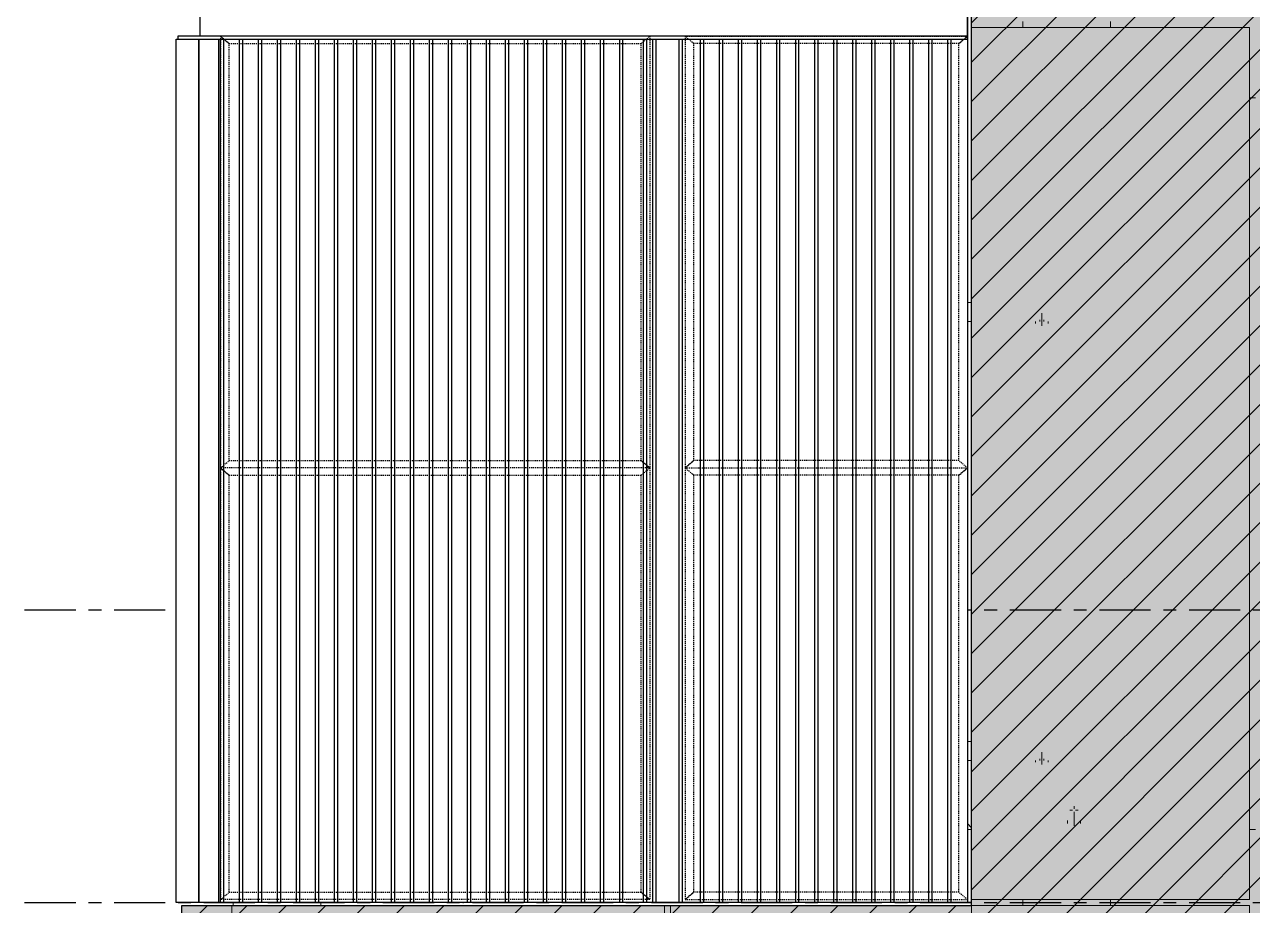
# Model space of a CAD drawing. Header units: millimetres. Extents: x 3774 to 718460, y -768339 to 192544.
# Drawn here: x 485941 to 490139, y -728327 to -725317 of the extents above; entities that cross this region are included whole.
import ezdxf

# ---------------------------------------------------------------- set-up
doc = ezdxf.new("R2010")
doc.units = ezdxf.units.MM
doc.set_wipeout_variables(frame=1)
for name, pattern in [('TA_GL_000.70000', [1.925, 0.7, -0.175, 0.175, -0.175, 0.7]), ('TA_HL_001.00000', [6.5, 3.55, -2.95]), ('XKITLINE00', [0]), ('XKITLINE02', [4, 2, -2])]:
    doc.linetypes.add(name, pattern=pattern)
for name, color, linetype in [('000 - 0_SYM_DWG_GRIDLINE_MAIN_COLOR_251', 7, 'Continuous'), ('000 - CONCRETE_COL_HATCH_', 7, 'Continuous'), ('000 - CONCRETE_WALL_DEF_SUB', 7, 'Continuous'), ('000 - CONCRETE_WALL_WIPEOUT_', 7, 'Continuous'), ('000 - EXISTING_PRECAST_MAIN_COLOR_2', 7, 'Continuous'), ('010 - ASPG_FRAMING_SUB_COLOR_2', 7, 'Continuous'), ('010 - ASPG_FRAMING_SUB_COLOR_3', 7, 'Continuous'), ('010 - ASPG_FRAMING_WIPEOUT_', 7, 'Continuous')]:
    doc.layers.add(name, color=color, linetype=linetype)
doc.layers.add('Bolt', color=7, linetype='Continuous', lineweight=0)
doc.layers.add('Part', color=7, linetype='Continuous', lineweight=0)
doc.styles.add('TA', font='', dxfattribs={"height": 4.5})
doc.styles.get('TA').set_extended_font_data('Cordia New')

# ---------------------------------------------------------------- blocks, each defined once
blk = doc.blocks.new('*U6973')
at = {"layer": '000 - 0_SYM_DWG_GRIDLINE_MAIN_COLOR_251', "color": 7, "linetype": 'ByBlock', "ltscale": 5}
blk.add_line((30, 0), (-194.062, 0), dxfattribs=at)
at = {"layer": '000 - 0_SYM_DWG_GRIDLINE_MAIN_COLOR_251', "color": 7}
blk.add_point((0, 0), dxfattribs=at)
at = {"color": 7, "style": 'TA', "flags": 1}
blk.add_attdef('LOCATION', (6, -6), '', height=4.5, rotation=270, dxfattribs=at)
blk = doc.blocks.new('W-1-PP19-SE-ENT3_20260407-153749PP19_ENT3_ELE2_DIMS_1')
at = {"layer": '000 - 0_SYM_DWG_GRIDLINE_MAIN_COLOR_251', "color": 7, "linetype": 'TA_GL_000.70000', "xscale": 50.00000000000003, "yscale": 50.00000000000003, "zscale": 50.00000000000003, "rotation": 180}
blk.add_blockref('*U6973', (-5686.1, 106550), dxfattribs=at)
blk = doc.blocks.new('*A24145296')
at = {"layer": 'Part', "color": 7, "linetype": 'XKITLINE00', "lineweight": 0}
for p, q in [((2694.272525, -130.713163), (2694.432525, -130.713163)), ((2690.472487, -132.79316), (2690.472487, -132.63316))]:
    blk.add_line(p, q, dxfattribs=at)
blk = doc.blocks.new('*A24155297')
at = {"layer": 'Part', "color": 7, "linetype": 'XKITLINE00', "lineweight": 0}
for p, q in [((2690.472523, -108.79316), (2690.472523, -108.63316)), ((2694.272525, -110.713163), (2694.432525, -110.713163))]:
    blk.add_line(p, q, dxfattribs=at)
blk = doc.blocks.new('*A24185300')
at = {"layer": 'Part', "color": 7, "linetype": 'XKITLINE00', "lineweight": 0}
for p, q in [((2688.07249, -84.79316), (2688.07249, -84.63316)), ((2690.47249, -84.79316), (2690.47249, -84.63316)), ((2688.07249, -108.79316), (2688.07249, -108.63316)), ((2690.47249, -108.79316), (2690.47249, -108.63316))]:
    blk.add_line(p, q, dxfattribs=at)
blk = doc.blocks.new('*A24195301')
at = {"layer": 'Part', "color": 7, "linetype": 'XKITLINE00', "lineweight": 0}
for p, q in [((2685.272523, -92.313163), (2685.272523, -87.033163)), ((2686.072523, -87.033163), (2685.272523, -87.033163)), ((2686.072523, -92.313163), (2686.072523, -87.033163)), ((2685.272523, -104.313163), (2685.272523, -92.881163)), ((2686.072523, -104.313163), (2686.072523, -92.881163)), ((2685.272523, -116.313163), (2685.272523, -104.881163)), ((2686.072523, -116.313163), (2686.072523, -104.881163)), ((2685.272523, -128.313163), (2685.272523, -116.881163)), ((2686.072523, -128.313163), (2686.072523, -116.881163)), ((2685.272523, -130.393163), (2685.272523, -128.881163)), ((2686.072523, -130.393163), (2686.072523, -128.881163)), ((2685.272523, -130.393163), (2686.072523, -130.393163))]:
    blk.add_line(p, q, dxfattribs=at)
blk = doc.blocks.new('*A24205302')
at = {"layer": 'Part', "color": 7, "linetype": 'XKITLINE00', "lineweight": 0}
for p, q in [((2670.872523, -92.313163), (2670.872523, -87.033163)), ((2671.672523, -87.033163), (2670.872523, -87.033163)), ((2671.672523, -92.313163), (2671.672523, -87.033163)), ((2670.872523, -104.313163), (2670.872523, -92.881163)), ((2671.672523, -104.313163), (2671.672523, -92.881163)), ((2670.872523, -116.313163), (2670.872523, -104.881163)), ((2671.672523, -116.313163), (2671.672523, -104.881163)), ((2670.872523, -128.313163), (2670.872523, -116.881163)), ((2671.672523, -128.313163), (2671.672523, -116.881163)), ((2670.872523, -130.393163), (2670.872523, -128.881163)), ((2671.672523, -130.393163), (2671.672523, -128.881163)), ((2670.872523, -130.393163), (2671.672523, -130.393163))]:
    blk.add_line(p, q, dxfattribs=at)
blk = doc.blocks.new('*A24215303')
at = {"layer": 'Part', "color": 7, "linetype": 'XKITLINE00', "lineweight": 0}
for p, q in [((2666.472525, -132.79316), (2666.472525, -124.713163)), ((2666.472525, -124.713163), (2668.872525, -124.713163)), ((2668.872525, -132.79316), (2668.872525, -124.713163))]:
    blk.add_line(p, q, dxfattribs=at)
blk = doc.blocks.new('*A24225304')
at = {"layer": 'Part', "color": 7, "linetype": 'XKITLINE00', "lineweight": 0}
for p, q in [((2668.872524, -130.713163), (2686.672525, -130.713163)), ((2668.872526, -132.79316), (2668.872526, -130.713163)), ((2678.272874, -134.713163), (2678.432874, -134.713163))]:
    blk.add_line(p, q, dxfattribs=at)
blk = doc.blocks.new('*A24235305')
at = {"layer": 'Part', "color": 7, "linetype": 'XKITLINE00', "lineweight": 0}
for p, q in [((2669.032526, -128.313163), (2686.672525, -128.313163)), ((2669.032526, -128.833163), (2669.032526, -128.313163)), ((2686.672525, -128.833163), (2669.032526, -128.833163))]:
    blk.add_line(p, q, dxfattribs=at)
blk = doc.blocks.new('*A24245306')
at = {"layer": 'Part', "color": 7, "linetype": 'XKITLINE00', "lineweight": 0}
for p, q in [((2669.032526, -116.313163), (2686.672525, -116.313163)), ((2669.032526, -116.833163), (2669.032526, -116.313163)), ((2686.672525, -116.833163), (2669.032526, -116.833163))]:
    blk.add_line(p, q, dxfattribs=at)
blk = doc.blocks.new('*A24255307')
at = {"layer": 'Part', "color": 7, "linetype": 'XKITLINE00', "lineweight": 0}
for p, q in [((2685.648523, -129.681163), (2685.648523, -128.881163)), ((2685.648523, -128.881163), (2685.696523, -128.881163)), ((2685.696523, -129.681163), (2685.696523, -128.881163)), ((2685.648523, -129.121163), (2685.696523, -129.121163)), ((2685.648523, -129.681163), (2685.696523, -129.681163))]:
    blk.add_line(p, q, dxfattribs=at)
blk = doc.blocks.new('*A24265308')
at = {"layer": 'Part', "color": 7, "linetype": 'XKITLINE00', "lineweight": 0}
for p, q in [((2685.272523, -128.833163), (2685.272523, -128.881163)), ((2685.272523, -128.881163), (2686.072523, -128.881163)), ((2686.072523, -128.881163), (2686.072523, -128.833163))]:
    blk.add_line(p, q, dxfattribs=at)
blk = doc.blocks.new('*A24275309')
at = {"layer": 'Part', "color": 7, "linetype": 'XKITLINE00', "lineweight": 0}
for p, q in [((2685.608523, -130.433163), (2685.168523, -130.433163)), ((2685.168523, -130.433163), (2685.168523, -130.473163)), ((2685.608523, -130.393163), (2685.608523, -130.433163)), ((2685.648523, -130.473163), (2685.648523, -130.393163))]:
    blk.add_line(p, q, dxfattribs=at)
blk = doc.blocks.new('*A24285310')
at = {"layer": 'Part', "color": 7, "linetype": 'XKITLINE00', "lineweight": 0}
for p, q in [((2684.632523, -130.713163), (2684.792523, -130.553163)), ((2684.792523, -130.553163), (2686.552523, -130.553163)), ((2686.552523, -130.553163), (2686.672525, -130.673165))]:
    blk.add_line(p, q, dxfattribs=at)
blk = doc.blocks.new('*A24295311')
at = {"layer": 'Part', "color": 7, "linetype": 'XKITLINE00', "lineweight": 0}
for p, q in [((2686.552523, -130.473163), (2684.792523, -130.473163)), ((2684.792523, -130.473163), (2684.792523, -130.553163)), ((2686.552523, -130.553163), (2684.792523, -130.553163)), ((2686.552523, -130.473163), (2686.552523, -130.553163))]:
    blk.add_line(p, q, dxfattribs=at)
blk = doc.blocks.new('*A24305312')
at = {"layer": 'Part', "color": 7, "linetype": 'XKITLINE00', "lineweight": 0}
for p, q in [((2671.248523, -129.681163), (2671.248523, -128.881163)), ((2671.248523, -128.881163), (2671.296523, -128.881163)), ((2671.296523, -129.681163), (2671.296523, -128.881163)), ((2671.248523, -129.121163), (2671.296523, -129.121163)), ((2671.248523, -129.681163), (2671.296523, -129.681163))]:
    blk.add_line(p, q, dxfattribs=at)
blk = doc.blocks.new('*A24315313')
at = {"layer": 'Part', "color": 7, "linetype": 'XKITLINE00', "lineweight": 0}
for p, q in [((2670.872523, -128.833163), (2670.872523, -128.881163)), ((2670.872523, -128.881163), (2671.672523, -128.881163)), ((2671.672523, -128.881163), (2671.672523, -128.833163))]:
    blk.add_line(p, q, dxfattribs=at)
blk = doc.blocks.new('*A24325314')
at = {"layer": 'Part', "color": 7, "linetype": 'XKITLINE00', "lineweight": 0}
for p, q in [((2671.208523, -130.433163), (2670.768523, -130.433163)), ((2670.768523, -130.433163), (2670.768523, -130.473163)), ((2671.208523, -130.393163), (2671.208523, -130.433163)), ((2671.248523, -130.473163), (2671.248523, -130.393163))]:
    blk.add_line(p, q, dxfattribs=at)
blk = doc.blocks.new('*A24335315')
at = {"layer": 'Part', "color": 7, "linetype": 'XKITLINE00', "lineweight": 0}
for p, q in [((2670.232523, -130.713163), (2670.392523, -130.553163)), ((2670.392523, -130.553163), (2672.152523, -130.553163)), ((2672.152523, -130.553163), (2672.312523, -130.713163))]:
    blk.add_line(p, q, dxfattribs=at)
blk = doc.blocks.new('*A24345316')
at = {"layer": 'Part', "color": 7, "linetype": 'XKITLINE00', "lineweight": 0}
for p, q in [((2672.152523, -130.473163), (2670.392523, -130.473163)), ((2670.392523, -130.473163), (2670.392523, -130.553163)), ((2672.152523, -130.553163), (2670.392523, -130.553163)), ((2672.152523, -130.473163), (2672.152523, -130.553163))]:
    blk.add_line(p, q, dxfattribs=at)
blk = doc.blocks.new('*A24355317')
at = {"layer": 'Part', "color": 7, "linetype": 'XKITLINE00', "lineweight": 0}
for p, q in [((2685.648523, -117.681163), (2685.648523, -116.881163)), ((2685.648523, -116.881163), (2685.696523, -116.881163)), ((2685.648523, -117.121163), (2685.696523, -117.121163)), ((2685.696523, -117.681163), (2685.696523, -116.881163)), ((2685.648523, -117.681163), (2685.696523, -117.681163))]:
    blk.add_line(p, q, dxfattribs=at)
blk = doc.blocks.new('*A24365318')
at = {"layer": 'Part', "color": 7, "linetype": 'XKITLINE00', "lineweight": 0}
for p, q in [((2685.272523, -116.833163), (2685.272523, -116.881163)), ((2686.072523, -116.881163), (2686.072523, -116.833163)), ((2685.272523, -116.881163), (2686.072523, -116.881163))]:
    blk.add_line(p, q, dxfattribs=at)
blk = doc.blocks.new('*A24375319')
at = {"layer": 'Part', "color": 7, "linetype": 'XKITLINE00', "lineweight": 0}
for p, q in [((2671.248523, -117.681163), (2671.248523, -116.881163)), ((2671.248523, -116.881163), (2671.296523, -116.881163)), ((2671.248523, -117.121163), (2671.296523, -117.121163)), ((2671.296523, -117.681163), (2671.296523, -116.881163)), ((2671.248523, -117.681163), (2671.296523, -117.681163))]:
    blk.add_line(p, q, dxfattribs=at)
blk = doc.blocks.new('*A24385320')
at = {"layer": 'Part', "color": 7, "linetype": 'XKITLINE00', "lineweight": 0}
for p, q in [((2670.872523, -116.833163), (2670.872523, -116.881163)), ((2671.672523, -116.881163), (2671.672523, -116.833163)), ((2670.872523, -116.881163), (2671.672523, -116.881163))]:
    blk.add_line(p, q, dxfattribs=at)
blk = doc.blocks.new('*A24395321')
at = {"layer": 'Part', "color": 7, "linetype": 'XKITLINE00', "lineweight": 0}
for p, q in [((2666.472526, -124.713163), (2666.472526, -78.313163)), ((2666.472526, -78.313163), (2668.872526, -78.313163)), ((2668.872526, -124.713163), (2668.872526, -78.313163)), ((2666.472526, -124.713163), (2668.872526, -124.713163))]:
    blk.add_line(p, q, dxfattribs=at)
blk = doc.blocks.new('*A24495331')
at = {"layer": 'Bolt', "color": 7, "linetype": 'XKITLINE02', "lineweight": 0}
for p, q in [((2689.472526, -130.616523), (2689.472526, -130.273163)), ((2689.472526, -130.616523), (2689.472526, -130.273163)), ((2689.296526, -130.553163), (2689.296526, -130.473163)), ((2689.296526, -130.553163), (2689.296526, -130.473163)), ((2689.648526, -130.553163), (2689.648526, -130.473163)), ((2689.648526, -130.553163), (2689.648526, -130.473163))]:
    blk.add_line(p, q, dxfattribs=at)
blk = doc.blocks.new('*A24505332')
at = {"layer": 'Bolt', "color": 7, "linetype": 'XKITLINE00', "lineweight": 0}
for p, q in [((2689.360526, -130.193163), (2689.435118, -130.193163)), ((2689.472526, -130.081163), (2689.472526, -130.155755)), ((2689.472526, -130.305163), (2689.472526, -130.230571)), ((2689.584526, -130.193163), (2689.509934, -130.193163))]:
    blk.add_line(p, q, dxfattribs=at)
blk = doc.blocks.new('*A24515333')
at = {"layer": 'Bolt', "color": 7, "linetype": 'XKITLINE02', "lineweight": 0}
for p, q in [((2688.416525, -116.881163), (2688.416525, -116.833163)), ((2688.416525, -116.881163), (2688.416525, -116.833163)), ((2688.536525, -116.833163), (2688.536525, -116.785163)), ((2688.536525, -116.833163), (2688.536525, -116.785163)), ((2688.592525, -116.944523), (2688.592525, -116.601163)), ((2688.592525, -116.944523), (2688.592525, -116.601163)), ((2688.648525, -116.833163), (2688.648525, -116.785163)), ((2688.648525, -116.833163), (2688.648525, -116.785163)), ((2688.768525, -116.881163), (2688.768525, -116.833163)), ((2688.768525, -116.881163), (2688.768525, -116.833163))]:
    blk.add_line(p, q, dxfattribs=at)
blk = doc.blocks.new('*A24525334')
at = {"layer": 'Bolt', "color": 7, "linetype": 'XKITLINE02', "lineweight": 0}
for p, q in [((2688.592525, -128.944523), (2688.592525, -128.601163)), ((2688.592525, -128.944523), (2688.592525, -128.601163)), ((2688.416525, -128.881163), (2688.416525, -128.833163)), ((2688.416525, -128.881163), (2688.416525, -128.833163)), ((2688.536525, -128.833163), (2688.536525, -128.785163)), ((2688.536525, -128.833163), (2688.536525, -128.785163)), ((2688.648525, -128.833163), (2688.648525, -128.785163)), ((2688.648525, -128.833163), (2688.648525, -128.785163)), ((2688.768525, -128.881163), (2688.768525, -128.833163)), ((2688.768525, -128.881163), (2688.768525, -128.833163))]:
    blk.add_line(p, q, dxfattribs=at)
blk = doc.blocks.new('*A24535335')
at = {"layer": 'Bolt', "color": 7, "linetype": 'XKITLINE00', "lineweight": 0}
for p, q in [((2689.360526, -130.193163), (2689.435118, -130.193163)), ((2689.472526, -130.081163), (2689.472526, -130.155755)), ((2689.472526, -130.305163), (2689.472526, -130.230571)), ((2689.584526, -130.193163), (2689.509934, -130.193163))]:
    blk.add_line(p, q, dxfattribs=at)
blk = doc.blocks.new('*A24545336')
at = {"layer": 'Bolt', "color": 7, "linetype": 'XKITLINE02', "lineweight": 0}
for p, q in [((2689.472526, -130.616523), (2689.472526, -130.273163)), ((2689.472526, -130.616523), (2689.472526, -130.273163)), ((2689.296526, -130.553163), (2689.296526, -130.473163)), ((2689.296526, -130.553163), (2689.296526, -130.473163)), ((2689.648526, -130.553163), (2689.648526, -130.473163)), ((2689.648526, -130.553163), (2689.648526, -130.473163))]:
    blk.add_line(p, q, dxfattribs=at)
blk = doc.blocks.new('*A24555337')
at = {"layer": 'Bolt', "color": 7, "linetype": 'XKITLINE02', "lineweight": 0}
for p, q in [((2688.592523, -128.944523), (2688.592523, -128.601163)), ((2688.592523, -128.944523), (2688.592523, -128.601163)), ((2688.416523, -128.881163), (2688.416523, -128.833163)), ((2688.416523, -128.881163), (2688.416523, -128.833163)), ((2688.536523, -128.833163), (2688.536523, -128.785163)), ((2688.536523, -128.833163), (2688.536523, -128.785163)), ((2688.648523, -128.833163), (2688.648523, -128.785163)), ((2688.648523, -128.833163), (2688.648523, -128.785163)), ((2688.768523, -128.881163), (2688.768523, -128.833163)), ((2688.768523, -128.881163), (2688.768523, -128.833163))]:
    blk.add_line(p, q, dxfattribs=at)
blk = doc.blocks.new('*A24565338')
at = {"layer": 'Bolt'}
for points in [[(2685.377, -128.833), (2685.377, -128.785), (2685.489, -128.785), (2685.489, -128.833)], [(2685.377, -128.881), (2685.377, -128.833), (2685.489, -128.833), (2685.489, -128.881)], [(2685.857, -128.833), (2685.857, -128.785), (2685.969, -128.785), (2685.969, -128.833)], [(2685.857, -128.881), (2685.857, -128.833), (2685.969, -128.833), (2685.969, -128.881)]]:
    blk.add_hatch(color=7, dxfattribs=at).paths.add_polyline_path(points, flags=17)
at = {"layer": 'Bolt', "color": 7, "linetype": 'XKITLINE00', "lineweight": 0}
for p, q in [((2685.433, -128.945), (2685.433, -128.601)), ((2685.913, -128.945), (2685.913, -128.601)), ((2685.377, -128.833), (2685.377, -128.785)), ((2685.377, -128.881), (2685.377, -128.833)), ((2685.489, -128.833), (2685.489, -128.785)), ((2685.489, -128.881), (2685.489, -128.833)), ((2685.857, -128.833), (2685.857, -128.785)), ((2685.857, -128.881), (2685.857, -128.833)), ((2685.969, -128.833), (2685.969, -128.785)), ((2685.969, -128.881), (2685.969, -128.833))]:
    blk.add_line(p, q, dxfattribs=at)
blk = doc.blocks.new('*A24575339')
at = {"layer": 'Bolt'}
for points in [[(2685.089, -130.473), (2685.089, -130.553), (2684.977, -130.553), (2684.977, -130.473)], [(2686.369, -130.473), (2686.369, -130.553), (2686.257, -130.553), (2686.257, -130.473)]]:
    blk.add_hatch(color=7, dxfattribs=at).paths.add_polyline_path(points, flags=17)
at = {"layer": 'Bolt', "color": 7, "linetype": 'XKITLINE00', "lineweight": 0}
for p, q in [((2685.033, -130.617), (2685.033, -130.273)), ((2686.313, -130.617), (2686.313, -130.273)), ((2684.977, -130.553), (2684.977, -130.473)), ((2685.089, -130.553), (2685.089, -130.473)), ((2686.257, -130.553), (2686.257, -130.473)), ((2686.369, -130.553), (2686.369, -130.473))]:
    blk.add_line(p, q, dxfattribs=at)
blk = doc.blocks.new('*A24585340')
at = {"layer": 'Bolt', "color": 7, "linetype": 'XKITLINE02', "lineweight": 0}
for p, q in [((2685.759883, -130.193163), (2685.416523, -130.193163)), ((2685.648523, -130.137163), (2685.608523, -130.137163)), ((2685.648523, -130.249163), (2685.608523, -130.249163)), ((2685.696523, -130.137163), (2685.648523, -130.137163)), ((2685.696523, -130.249163), (2685.648523, -130.249163))]:
    blk.add_line(p, q, dxfattribs=at)
blk = doc.blocks.new('*A24595341')
at = {"layer": 'Bolt'}
for points in [[(2670.977, -128.833), (2670.977, -128.785), (2671.089, -128.785), (2671.089, -128.833)], [(2670.977, -128.881), (2670.977, -128.833), (2671.089, -128.833), (2671.089, -128.881)], [(2671.457, -128.833), (2671.457, -128.785), (2671.569, -128.785), (2671.569, -128.833)], [(2671.457, -128.881), (2671.457, -128.833), (2671.569, -128.833), (2671.569, -128.881)]]:
    blk.add_hatch(color=7, dxfattribs=at).paths.add_polyline_path(points, flags=17)
at = {"layer": 'Bolt', "color": 7, "linetype": 'XKITLINE00', "lineweight": 0}
for p, q in [((2671.033, -128.945), (2671.033, -128.601)), ((2671.513, -128.945), (2671.513, -128.601)), ((2670.977, -128.833), (2670.977, -128.785)), ((2670.977, -128.881), (2670.977, -128.833)), ((2671.089, -128.833), (2671.089, -128.785)), ((2671.089, -128.881), (2671.089, -128.833)), ((2671.457, -128.833), (2671.457, -128.785)), ((2671.457, -128.881), (2671.457, -128.833)), ((2671.569, -128.833), (2671.569, -128.785)), ((2671.569, -128.881), (2671.569, -128.833))]:
    blk.add_line(p, q, dxfattribs=at)
blk = doc.blocks.new('*A24605342')
at = {"layer": 'Bolt', "color": 7, "linetype": 'XKITLINE02', "lineweight": 0}
for p, q in [((2666.992525, -128.944523), (2666.992525, -128.601163)), ((2666.816525, -128.881163), (2666.816525, -128.833163)), ((2666.936525, -128.833163), (2666.936525, -128.785163)), ((2667.048525, -128.833163), (2667.048525, -128.785163)), ((2667.168525, -128.881163), (2667.168525, -128.833163))]:
    blk.add_line(p, q, dxfattribs=at)
blk = doc.blocks.new('*A24615343')
at = {"layer": 'Bolt', "color": 7, "linetype": 'XKITLINE02', "lineweight": 0}
for p, q in [((2667.872526, -130.616523), (2667.872526, -130.273163)), ((2667.696526, -130.553163), (2667.696526, -130.473163)), ((2668.048526, -130.553163), (2668.048526, -130.473163))]:
    blk.add_line(p, q, dxfattribs=at)
blk = doc.blocks.new('*A24625344')
at = {"layer": 'Bolt'}
for points in [[(2670.689, -130.473), (2670.689, -130.553), (2670.577, -130.553), (2670.577, -130.473)], [(2671.969, -130.473), (2671.969, -130.553), (2671.857, -130.553), (2671.857, -130.473)]]:
    blk.add_hatch(color=7, dxfattribs=at).paths.add_polyline_path(points, flags=17)
at = {"layer": 'Bolt', "color": 7, "linetype": 'XKITLINE00', "lineweight": 0}
for p, q in [((2670.633, -130.617), (2670.633, -130.273)), ((2671.913, -130.617), (2671.913, -130.273)), ((2670.577, -130.553), (2670.577, -130.473)), ((2670.689, -130.553), (2670.689, -130.473)), ((2671.857, -130.553), (2671.857, -130.473)), ((2671.969, -130.553), (2671.969, -130.473))]:
    blk.add_line(p, q, dxfattribs=at)
blk = doc.blocks.new('*A24635345')
at = {"layer": 'Bolt', "color": 7, "linetype": 'XKITLINE02', "lineweight": 0}
for p, q in [((2671.359883, -130.193163), (2671.016523, -130.193163)), ((2671.248523, -130.137163), (2671.208523, -130.137163)), ((2671.248523, -130.249163), (2671.208523, -130.249163)), ((2671.296523, -130.137163), (2671.248523, -130.137163)), ((2671.296523, -130.249163), (2671.248523, -130.249163))]:
    blk.add_line(p, q, dxfattribs=at)
blk = doc.blocks.new('*A24645346')
at = {"layer": 'Bolt', "color": 7, "linetype": 'XKITLINE02', "lineweight": 0}
for p, q in [((2688.416523, -116.881163), (2688.416523, -116.833163)), ((2688.416523, -116.881163), (2688.416523, -116.833163)), ((2688.536523, -116.833163), (2688.536523, -116.785163)), ((2688.536523, -116.833163), (2688.536523, -116.785163)), ((2688.592523, -116.944523), (2688.592523, -116.601163)), ((2688.592523, -116.944523), (2688.592523, -116.601163)), ((2688.648523, -116.833163), (2688.648523, -116.785163)), ((2688.648523, -116.833163), (2688.648523, -116.785163)), ((2688.768523, -116.881163), (2688.768523, -116.833163)), ((2688.768523, -116.881163), (2688.768523, -116.833163))]:
    blk.add_line(p, q, dxfattribs=at)
blk = doc.blocks.new('*A24655347')
at = {"layer": 'Bolt'}
for points in [[(2685.377, -116.833), (2685.377, -116.785), (2685.489, -116.785), (2685.489, -116.833)], [(2685.377, -116.881), (2685.377, -116.833), (2685.489, -116.833), (2685.489, -116.881)], [(2685.857, -116.833), (2685.857, -116.785), (2685.969, -116.785), (2685.969, -116.833)], [(2685.857, -116.881), (2685.857, -116.833), (2685.969, -116.833), (2685.969, -116.881)]]:
    blk.add_hatch(color=7, dxfattribs=at).paths.add_polyline_path(points, flags=17)
at = {"layer": 'Bolt', "color": 7, "linetype": 'XKITLINE00', "lineweight": 0}
for p, q in [((2685.377, -116.833), (2685.377, -116.785)), ((2685.377, -116.881), (2685.377, -116.833)), ((2685.433, -116.945), (2685.433, -116.601)), ((2685.489, -116.833), (2685.489, -116.785)), ((2685.489, -116.881), (2685.489, -116.833)), ((2685.857, -116.833), (2685.857, -116.785)), ((2685.857, -116.881), (2685.857, -116.833)), ((2685.913, -116.945), (2685.913, -116.601)), ((2685.969, -116.833), (2685.969, -116.785)), ((2685.969, -116.881), (2685.969, -116.833))]:
    blk.add_line(p, q, dxfattribs=at)
blk = doc.blocks.new('*A24665348')
at = {"layer": 'Bolt'}
for points in [[(2670.977, -116.833), (2670.977, -116.785), (2671.089, -116.785), (2671.089, -116.833)], [(2670.977, -116.881), (2670.977, -116.833), (2671.089, -116.833), (2671.089, -116.881)], [(2671.457, -116.833), (2671.457, -116.785), (2671.569, -116.785), (2671.569, -116.833)], [(2671.457, -116.881), (2671.457, -116.833), (2671.569, -116.833), (2671.569, -116.881)]]:
    blk.add_hatch(color=7, dxfattribs=at).paths.add_polyline_path(points, flags=17)
at = {"layer": 'Bolt', "color": 7, "linetype": 'XKITLINE00', "lineweight": 0}
for p, q in [((2670.977, -116.833), (2670.977, -116.785)), ((2670.977, -116.881), (2670.977, -116.833)), ((2671.033, -116.945), (2671.033, -116.601)), ((2671.089, -116.833), (2671.089, -116.785)), ((2671.089, -116.881), (2671.089, -116.833)), ((2671.457, -116.833), (2671.457, -116.785)), ((2671.457, -116.881), (2671.457, -116.833)), ((2671.513, -116.945), (2671.513, -116.601)), ((2671.569, -116.833), (2671.569, -116.785)), ((2671.569, -116.881), (2671.569, -116.833))]:
    blk.add_line(p, q, dxfattribs=at)
blk = doc.blocks.new('*A24675349')
at = {"layer": 'Bolt', "color": 7, "linetype": 'XKITLINE02', "lineweight": 0}
for p, q in [((2666.816525, -116.881163), (2666.816525, -116.833163)), ((2666.936525, -116.833163), (2666.936525, -116.785163)), ((2666.992525, -116.944523), (2666.992525, -116.601163)), ((2667.048525, -116.833163), (2667.048525, -116.785163)), ((2667.168525, -116.881163), (2667.168525, -116.833163))]:
    blk.add_line(p, q, dxfattribs=at)
blk = doc.blocks.new('*A24705352')
at = {"layer": 'Part', "color": 7, "linetype": 'XKITLINE00', "lineweight": 0}
blk.add_line((2686.672445, -156.63316), (2686.672445, -132.79316), dxfattribs=at)
blk = doc.blocks.new('*A24935375')
at = {"layer": 'Part', "color": 7, "linetype": 'XKITLINE00', "lineweight": 0}
for p, q in [((2688.072491, -132.79316), (2688.072491, -132.63316)), ((2690.472491, -132.79316), (2690.472491, -132.63316))]:
    blk.add_line(p, q, dxfattribs=at)
blk = doc.blocks.new('A$Cdfe5f517')
at = {"layer": '000 - EXISTING_PRECAST_MAIN_COLOR_2', "color": 7, "linetype": 'XKITLINE00', "lineweight": 0}
for p, q in [((-4500, 5980), (-5450, 5980)), ((-5450, 5980), (-5450, 3000)), ((-4500, 5980), (-4500, 3000)), ((-4500, 3000), (-5450, 3000)), ((-6499.956375, 2980), (-7979.956375, 2980)), ((-7979.956375, 2980), (-7979.956375, 0)), ((-6499.956375, 2980), (-6499.956375, 0)), ((-5450.010125, 2980), (-6479.956375, 2980)), ((-6479.956375, 2980), (-6479.956375, 0)), ((-4500, 2980), (-5450, 2980)), ((-5450, 2980), (-5450, 0)), ((-4500, 2980), (-4500, 0))]:
    blk.add_line(p, q, dxfattribs=at)
blk = doc.blocks.new('W-1-PP19-SE-ENT3_20260407-153318_PP19_ENT3_SE_ELE2')
at = {"color": 7}
blk.add_blockref('A$Cdfe5f517', (1502, 102560.000375), dxfattribs=at)
at = {"color": 7, "lineweight": 0, "xscale": 125, "yscale": 125, "zscale": 125}
for name in ['*A24395321', '*A24185300', '*A24205302', '*A24195301', '*A24155297', '*A24245306', '*A24675349', '*A24665348', '*A24655347', '*A24645346', '*A24515333', '*A24385320', '*A24375319', '*A24365318', '*A24355317', '*A24215303', '*A24235305', '*A24605342', '*A24595341', '*A24565338', '*A24555337', '*A24525334', '*A24315313', '*A24305312', '*A24265308', '*A24255307', '*A24505332', '*A24535335', '*A24615343', '*A24625344', '*A24325314', '*A24635345', '*A24575339', '*A24275309', '*A24585340', '*A24495331', '*A24545336', '*A24225304', '*A24335315', '*A24345316', '*A24285310', '*A24295311', '*A24145296', '*A24935375', '*A24705352']:
    blk.add_blockref(name, (-339782.065625, 122139.145375), dxfattribs=at)
blk = doc.blocks.new('*U6722')
at = {"color": 7}
blk.add_wipeout([(0, 0), (141, 0), (141, 9000), (0, 9000)], dxfattribs=at)
blk.add_lwpolyline([(0, 0), (141, 0), (141, 9000), (0, 9000)], close=True, dxfattribs=at)
blk = doc.blocks.new('A$C77672e82')
at = {"color": 7}
blk.add_wipeout([(-9701.5, 950), (-9701.5, 1700), (-9866.7, 1700), (-9866.7, 950), (-9911.2, 950), (-9911.2, 3930), (-7211.2, 3930), (-7211.2, 12930), (-7036.2, 12930), (-7036.2, 16790), (-1761.2, 16790), (-1761.2, 950)], dxfattribs=at).dxf.layer = '000 - CONCRETE_WALL_WIPEOUT_'
at = {"layer": '000 - CONCRETE_COL_HATCH_', "transparency": 33554585}
h = blk.add_hatch(dxfattribs=at)
h.set_pattern_fill('ANSI31', scale=30)
h.paths.add_polyline_path([(-9701.5, 950), (-9701.5, 1700), (-9866.7, 1700), (-9866.7, 950), (-9911.2, 950), (-9911.2, 3930), (-7211.2, 3930), (-7211.2, 12930), (-7036.2, 12930), (-7036.2, 16790), (-1761.2, 16790), (-1761.2, 950)])
h = blk.add_hatch(dxfattribs=at)
h.set_pattern_fill('AR-CONC', scale=2.5)
h.paths.add_polyline_path([(-9701.5, 950), (-9701.5, 1700), (-9866.7, 1700), (-9866.7, 950), (-9911.2, 950), (-9911.2, 3930), (-7211.2, 3930), (-7211.2, 12930), (-7036.2, 12930), (-7036.2, 16790), (-1761.2, 16790), (-1761.2, 950)])
at = {"layer": '000 - CONCRETE_WALL_DEF_SUB', "color": 7}
blk.add_lwpolyline([(-9701.5, 950), (-9701.5, 1700), (-9866.7, 1700), (-9866.7, 950), (-9911.2, 950), (-9911.2, 3930), (-7211.2, 3930), (-7211.2, 12930), (-7036.2, 12930), (-7036.2, 16790), (-1761.2, 16790), (-1761.2, 950)], close=True, dxfattribs=at)
blk = doc.blocks.new('*U6725')
at = {"color": 7}
blk.add_wipeout([(0, 0), (2561, 0), (2561, 12350), (0, 12350)], dxfattribs=at)
blk.add_lwpolyline([(0, 0), (2561, 0), (2561, 12350), (0, 12350)], close=True, dxfattribs=at)
blk = doc.blocks.new('*U6726')
at = {"color": 7}
blk.add_wipeout([(0, 0), (10.2, 0), (10.2, 2950), (0, 2950)], dxfattribs=at)
blk.add_lwpolyline([(0, 0), (10.2, 0), (10.2, 2950), (0, 2950)], close=True, dxfattribs=at)
blk = doc.blocks.new('*U6727')
at = {"color": 7}
blk.add_wipeout([(0, -40), (2625, -40), (2625, 40), (0, 40)], dxfattribs=at).dxf.layer = '010 - ASPG_FRAMING_WIPEOUT_'
at = {"layer": '010 - ASPG_FRAMING_SUB_COLOR_3', "color": 7}
blk.add_lwpolyline([(0, -40), (2625, -40), (2625, 40), (0, 40)], close=True, dxfattribs=at)
at = {"color": 7}
for points in [[(0, 40), (2700, 40), (2700, 50), (0, 50)], [(0, -50), (2700, -50), (2700, -40), (0, -40)]]:
    blk.add_wipeout(points, dxfattribs=at).dxf.layer = '010 - ASPG_FRAMING_WIPEOUT_'
at = {"layer": '010 - ASPG_FRAMING_SUB_COLOR_2', "color": 7}
for points in [[(0, 40), (2700, 40), (2700, 50), (0, 50)], [(0, -50), (2700, -50), (2700, -40), (0, -40)]]:
    blk.add_lwpolyline(points, close=True, dxfattribs=at)
blk = doc.blocks.new('*U6729')
at = {"color": 7}
blk.add_wipeout([(0, 0), (10, 0), (10, 3800), (0, 3800)], dxfattribs=at)
blk.add_lwpolyline([(0, 0), (10, 0), (10, 3800), (0, 3800)], close=True, dxfattribs=at)
blk = doc.blocks.new('*U6733')
at = {"color": 7}
blk.add_wipeout([(0, 0), (67.9, 0), (67.9, 2950), (0, 2950)], dxfattribs=at)
blk.add_lwpolyline([(0, 0), (67.9, 0), (67.9, 2950), (0, 2950)], close=True, dxfattribs=at)
blk = doc.blocks.new('*U6734')
at = {"color": 7}
blk.add_wipeout([(0, 0), (76.9, 0), (76.9, 2950), (0, 2950)], dxfattribs=at)
blk.add_lwpolyline([(0, 0), (76.9, 0), (76.9, 2950), (0, 2950)], close=True, dxfattribs=at)
blk = doc.blocks.new('*U6735')
at = {"color": 7}
blk.add_wipeout([(0, 0), (67.3, 0), (67.3, 2950), (0, 2950)], dxfattribs=at)
blk.add_lwpolyline([(0, 0), (67.3, 0), (67.3, 2950), (0, 2950)], close=True, dxfattribs=at)
blk = doc.blocks.new('*U6736')
at = {"color": 7}
blk.add_wipeout([(0, 0), (76.9, 0), (76.9, 2950), (0, 2950)], dxfattribs=at)
blk.add_lwpolyline([(0, 0), (76.9, 0), (76.9, 2950), (0, 2950)], close=True, dxfattribs=at)
blk = doc.blocks.new('*U6972')
at = {"layer": '000 - 0_SYM_DWG_GRIDLINE_MAIN_COLOR_251', "color": 7, "linetype": 'ByBlock', "ltscale": 5}
blk.add_line((30, 0), (-194.062, 0), dxfattribs=at)
at = {"layer": '000 - 0_SYM_DWG_GRIDLINE_MAIN_COLOR_251', "color": 7}
blk.add_point((0, 0), dxfattribs=at)
at = {"color": 7, "style": 'TA', "flags": 1}
blk.add_attdef('LOCATION', (6, -6), '', height=4.5, rotation=270, dxfattribs=at)
blk = doc.blocks.new('*U8174')
at = {"layer": '010 - ASPG_FRAMING_SUB_COLOR_3', "color": 7, "linetype": 'ByBlock'}
for points in [[(0, 0), (0, 1468.4), (25, 1438.4), (25, 30), (0, 0)], [(1475, 1468.4), (0, 1468.4), (25, 1438.4), (1450, 1438.4)], [(1475, 0), (1475, 1468.4), (1450, 1438.4), (1450, 30), (1475, 0)], [(25, 30), (1450, 30), (1475, 0), (0, 0), (25, 30)]]:
    blk.add_lwpolyline(points, close=True, dxfattribs=at)
blk = doc.blocks.new('*U8175')
at = {"layer": '010 - ASPG_FRAMING_SUB_COLOR_3', "color": 7, "linetype": 'ByBlock'}
for points in [[(0, 0), (0, 966), (25, 936), (25, 30), (0, 0)], [(1475, 966), (0, 966), (25, 936), (1450, 936)], [(1475, 0), (1475, 966), (1450, 936), (1450, 30), (1475, 0)], [(25, 30), (1450, 30), (1475, 0), (0, 0), (25, 30)]]:
    blk.add_lwpolyline(points, close=True, dxfattribs=at)

msp = doc.modelspace()

# ---------------------------------------------------------------- block references
at = {"color": 7, "xscale": -1}
msp.add_blockref('*U6722', (489306.476, -728316.64), dxfattribs=at)

# ---------------------------------------------------------------- next in the draw order: block references
at = {"color": 7}
msp.add_blockref('A$C77672e82', (496390.701, -732256.64), dxfattribs=at)

# ---------------------------------------------------------------- next in the draw order: block references
for name in ['W-1-PP19-SE-ENT3_20260407-153749PP19_ENT3_ELE2_DIMS_1', 'W-1-PP19-SE-ENT3_20260407-153318_PP19_ENT3_SE_ELE2']:
    msp.add_blockref(name, (493127.476, -833866.64), dxfattribs=at)

# ---------------------------------------------------------------- next in the draw order: block references
at = {"color": 7, "xscale": -1}
msp.add_blockref('*U6725', (489165.476, -728316.64), dxfattribs=at)

# ---------------------------------------------------------------- next in the draw order: block references
for name, p in [('*U6729', (488099.476, -728316.64)), ('*U6729', (488189.476, -728316.64)), ('*U6726', (486621.247, -728316.64)), ('*U6726', (486686.247, -728316.64)), ('*U6726', (486751.247, -728316.64)), ('*U6726', (486816.247, -728316.64)), ('*U6726', (486881.247, -728316.64)), ('*U6726', (486946.247, -728316.64)), ('*U6726', (487011.247, -728316.64)), ('*U6726', (487076.247, -728316.64)), ('*U6726', (487141.247, -728316.64)), ('*U6726', (487206.247, -728316.64)), ('*U6726', (487271.247, -728316.64)), ('*U6726', (487336.247, -728316.64)), ('*U6726', (487401.247, -728316.64)), ('*U6726', (487466.247, -728316.64)), ('*U6726', (487531.247, -728316.64)), ('*U6726', (487596.247, -728316.64)), ('*U6726', (487661.247, -728316.64)), ('*U6726', (487726.247, -728316.64)), ('*U6726', (487791.247, -728316.64)), ('*U6726', (487856.247, -728316.64)), ('*U6726', (487921.247, -728316.64)), ('*U6726', (487986.247, -728316.64)), ('*U6726', (488068.017, -728316.64)), ('*U6726', (488263.017, -728316.64)), ('*U6726', (488328.017, -728316.64)), ('*U6726', (488393.017, -728316.64)), ('*U6726', (488458.017, -728316.64)), ('*U6726', (488523.017, -728316.64)), ('*U6726', (488588.017, -728316.64)), ('*U6726', (488653.017, -728316.64)), ('*U6726', (488718.017, -728316.64)), ('*U6726', (488783.017, -728316.64)), ('*U6726', (488848.017, -728316.64)), ('*U6726', (488913.017, -728316.64)), ('*U6726', (488978.017, -728316.64)), ('*U6726', (489043.017, -728316.64)), ('*U6726', (489108.017, -728316.64))]:
    msp.add_blockref(name, p, dxfattribs=at)

# ---------------------------------------------------------------- next in the draw order: block references
msp.add_blockref('*U6726', (486621.247, -728316.64), dxfattribs=at)
at = {"color": 7, "linetype": 'TA_HL_001.00000', "xscale": -1, "rotation": 270}
msp.add_blockref('*U8175', (488199.476, -728306.64), dxfattribs=at)

# ---------------------------------------------------------------- next in the draw order: block references
at = {"color": 7, "xscale": -1}
msp.add_blockref('*U6733', (486604.476, -728316.64), dxfattribs=at)

# ---------------------------------------------------------------- next in the draw order: block references
msp.add_blockref('*U6734', (486536.576, -728316.64), dxfattribs=at)

# ---------------------------------------------------------------- next in the draw order: block references
msp.add_blockref('*U6735', (486604.476, -728316.64), dxfattribs=at)

# ---------------------------------------------------------------- next in the draw order: block references
msp.add_blockref('*U6736', (486536.576, -728316.64), dxfattribs=at)
at = {"color": 7, "linetype": 'TA_HL_001.00000', "rotation": 90}
msp.add_blockref('*U8174', (488079.476, -728306.64), dxfattribs=at)

# ---------------------------------------------------------------- next in the draw order: block references
at = {"color": 7, "rotation": 180}
msp.add_blockref('*U6727', (489165.476, -725316.64), dxfattribs=at)
at = {"layer": '000 - 0_SYM_DWG_GRIDLINE_MAIN_COLOR_251', "color": 7, "linetype": 'TA_GL_000.70000', "xscale": 50.00000000000003, "yscale": 50.00000000000003, "zscale": 50.00000000000003, "rotation": 180}
msp.add_blockref('*U6972', (487441.367, -728316.64), dxfattribs=at)

# ---------------------------------------------------------------- next in the draw order: block references
at = {"color": 7, "linetype": 'TA_HL_001.00000', "rotation": 90}
msp.add_blockref('*U8174', (488079.476, -726831.64), dxfattribs=at)
at = {"color": 7, "linetype": 'TA_HL_001.00000', "xscale": -1, "rotation": 270}
msp.add_blockref('*U8175', (488199.476, -726831.64), dxfattribs=at)

doc.saveas('drawing.dxf')
